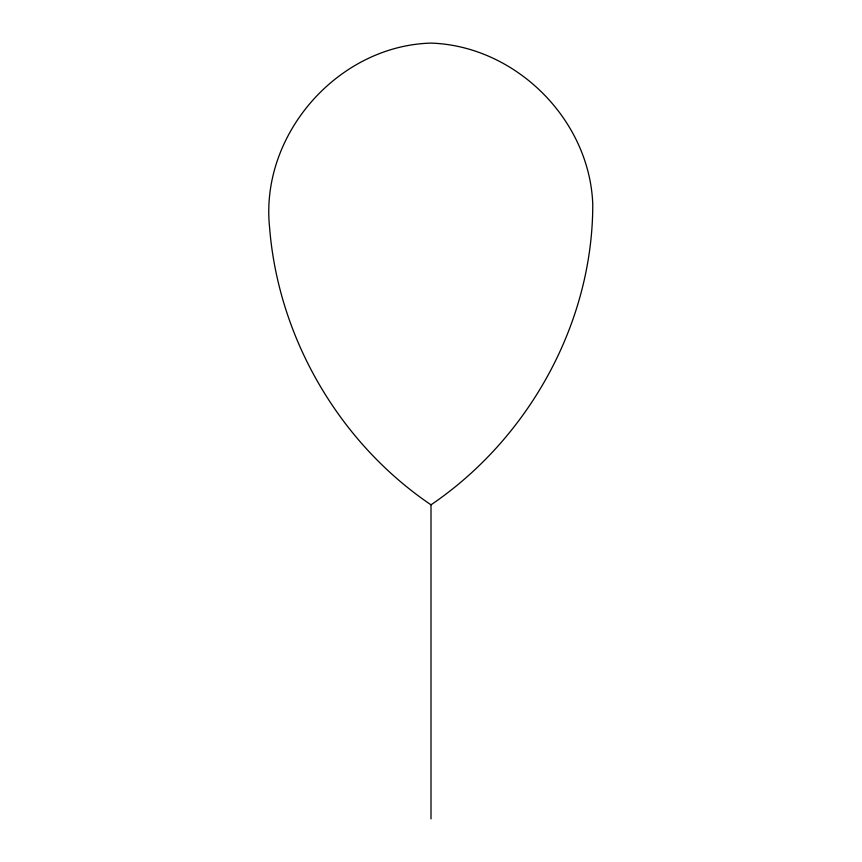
<?xml version="1.0" encoding="UTF-8"?>
<svg xmlns="http://www.w3.org/2000/svg" width="862" height="862" viewBox="0 0 862 862"><rect width="100%" height="100%" fill="white"/><g stroke="black" fill="none" stroke-linecap="round" stroke-linejoin="round"><path stroke-width="1.29" d="M431 504.83C528.794 438.392 592.83 323.121 592.765 204.423C589.748 119.646 515.788 45.891 431 43.1C337.936 45.675 259.968 134.558 269.558 227.159C278.189 337.807 339.111 442.583 431 504.83L431 818.9"/></g></svg>
